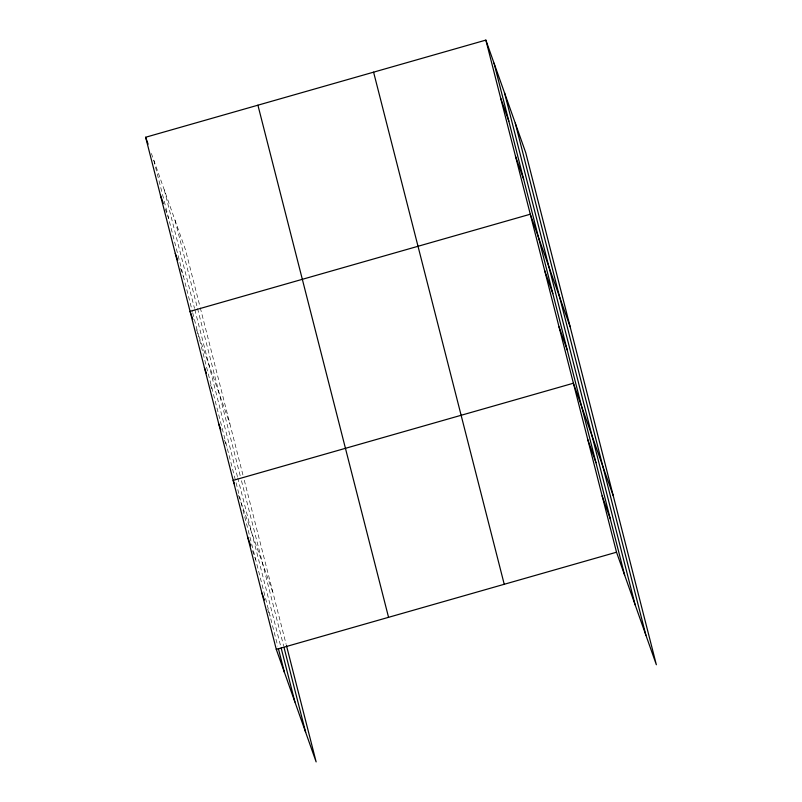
<?xml version="1.0" encoding="UTF-8"?>
<svg xmlns="http://www.w3.org/2000/svg" width="802" height="802" viewBox="0 0 802 802"><rect width="100%" height="100%" fill="white"/><g stroke="black" fill="none" stroke-linecap="round" stroke-linejoin="round"><path stroke-width="0.6" stroke-dasharray="4.01 3.01" d="M151.367 153.433L185.483 249.783L199.989 306.615M165.352 209.162L168.631 218.405M180.57 268.349L183.437 276.439M196.61 329.863L229.903 423.897M210.565 385.04L212.61 390.815M224.53 440.218L226.986 447.145M238.495 495.395L273.021 592.899M252.46 550.573L255.728 559.816M267.647 609.219L270.104 616.147M200.289 307.818L243.668 477.832M244.279 480.238L286.174 644.437M175.036 220.269L197.252 307.326M197.553 308.539L240.249 475.897M241.472 480.689L283.667 646.091M164.27 189.863L194.505 308.369M194.816 309.572L237.432 476.659M237.743 477.852L280.55 645.66M153.824 160.36L192.38 311.507M192.691 312.72L277.743 646.111"/><path stroke-width="1.2" d="M286.474 645.64L316.138 761.9L276.289 649.379L145.643 137.252L485.862 40.1L525.711 152.621L656.357 664.748L616.517 552.217L485.862 40.1M276.289 649.379L616.517 552.217M500.669 98.145L508.849 121.242M515.475 156.179L523.656 179.287M570.132 326.745L530.282 214.224L190.064 311.377L192.921 319.467M544.658 270.555L552.839 293.662M559.024 326.885L567.214 349.993M613.249 495.746L573.4 383.226L233.171 480.378L234.405 483.847M587.766 439.556L595.956 462.664M602.142 495.887L610.322 518.994M145.643 137.252L148.099 144.19M160.45 195.297L163.307 203.377M175.257 253.332L177.713 260.269M204.43 367.707L206.475 373.481M218.806 424.047L220.851 429.822M247.547 536.708L250.815 545.951M261.913 593.039L264.369 599.976M515.265 123.117L645.911 635.234M504.498 92.711L635.144 604.838M494.042 63.208L624.698 575.325M373.592 72.16L504.237 584.287M257.913 105.192L388.559 617.319M283.978 647.294L305.682 732.396M281.161 648.056L294.915 701.991M278.354 648.507L284.469 672.477"/></g></svg>
